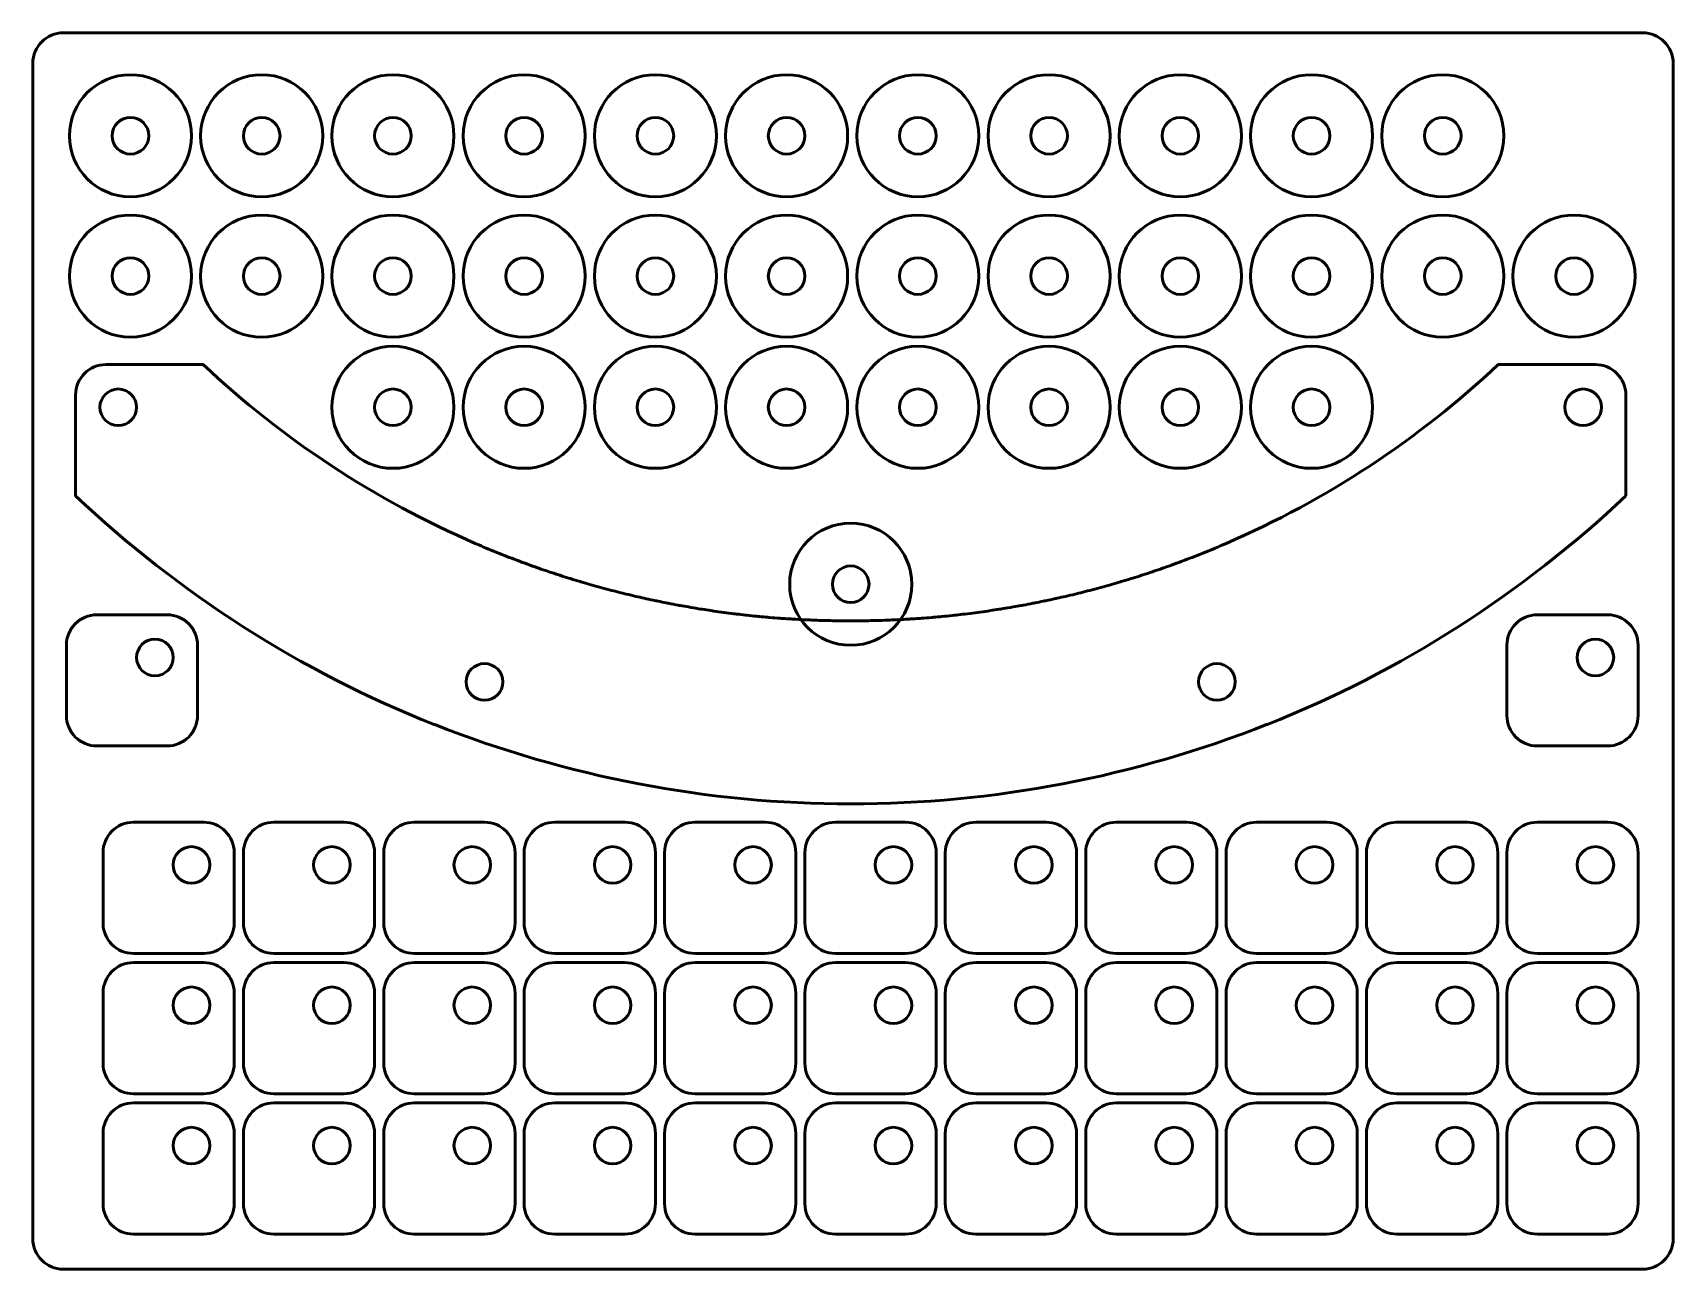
# Model space of a CAD drawing. Header units: centimetres. Extents: x -13.4 to 13.5, y -11.2 to 9.
import ezdxf

# ---------------------------------------------------------------- set-up
doc = ezdxf.new("R2010")
doc.units = ezdxf.units.CM
doc.header["$MEASUREMENT"] = 0
doc.layers.add('Layer 1', color=7, linetype='Continuous')

msp = doc.modelspace()

# ---------------------------------------------------------------- linework, layer by layer
at = {"layer": 'Layer 1', "color": 3, "lineweight": 53}
for centre in [(-11.79997, 7.34997), (-9.64997, 7.34997), (-7.49997, 7.34997), (-5.34997, 7.34997), (-3.19997, 7.34997), (-1.04997, 7.34997), (1.10003, 7.34997), (3.25003, 7.34997), (5.40003, 7.34997), (7.55003, 7.34997), (9.70003, 7.34997), (-11.79997, 5.04997), (-9.64997, 5.04997), (-7.49997, 5.04997), (-5.34997, 5.04997), (-3.19997, 5.04997), (-1.04997, 5.04997), (1.10003, 5.04997), (3.25003, 5.04997), (5.40003, 5.04997), (7.55003, 5.04997), (9.70003, 5.04997), (11.85003, 5.04997), (-7.49997, 2.89997), (-5.34997, 2.89997), (-3.19997, 2.89997), (-1.04997, 2.89997), (1.10003, 2.89997), (3.25003, 2.89997), (5.40003, 2.89997), (7.55003, 2.89997), (0.00003, -0.00003)]:
    msp.add_ellipse(centre, major_axis=(0, 1.00003), ratio=1, dxfattribs=at)
at = {"layer": 'Layer 1', "lineweight": 53}
for centre, major_axis in [((-11.79999, 7.34999), (0, 0.30001)), ((-9.64999, 7.34999), (0, 0.30001)), ((-7.49999, 7.34999), (0, 0.30001)), ((-5.34999, 7.34999), (0, 0.30001)), ((-3.19999, 7.34999), (0, 0.30001)), ((-1.04999, 7.34999), (0, 0.30001)), ((1.10001, 7.34999), (0, 0.30001)), ((3.25001, 7.34999), (0, 0.30001)), ((5.40001, 7.34999), (0, 0.30001)), ((7.55001, 7.34999), (0, 0.30001)), ((9.70001, 7.34999), (0, 0.30001)), ((-11.79999, 5.04999), (0, 0.30001)), ((-9.64999, 5.04999), (0, 0.30001)), ((-7.49999, 5.04999), (0, 0.30001)), ((-5.34999, 5.04999), (0, 0.30001)), ((-3.19999, 5.04999), (0, 0.30001)), ((-1.04999, 5.04999), (0, 0.30001)), ((1.10001, 5.04999), (0, 0.30001)), ((3.25001, 5.04999), (0, 0.30001)), ((5.40001, 5.04999), (0, 0.30001)), ((7.55001, 5.04999), (0, 0.30001)), ((9.70001, 5.04999), (0, 0.30001)), ((11.85001, 5.04999), (0, 0.30001)), ((-12, 2.9), (0, 0.3)), ((-7.49999, 2.89999), (0, 0.30001)), ((-5.34999, 2.89999), (0, 0.30001)), ((-3.19999, 2.89999), (0, 0.30001)), ((-1.04999, 2.89999), (0, 0.30001)), ((1.10001, 2.89999), (0, 0.30001)), ((3.25001, 2.89999), (0, 0.30001)), ((5.40001, 2.89999), (0, 0.30001)), ((7.55001, 2.89999), (0, 0.30001)), ((12, 2.9), (0, 0.3)), ((0, 0), (0, 0.3)), ((0.00001, -0.00001), (0, 0.30001)), ((-11.4, -1.2), (0, 0.3)), ((12.2, -1.2), (0, 0.3)), ((-5.99999, -1.60001), (0, 0.30001)), ((6.00001, -1.60001), (0, 0.30001)), ((-10.8, -4.6), (0, 0.3)), ((-8.5, -4.6), (0, 0.3)), ((-6.2, -4.6), (0, 0.3)), ((-3.9, -4.6), (0, 0.3)), ((-1.6, -4.6), (0, 0.3)), ((0.7, -4.6), (0, 0.3)), ((3, -4.6), (0, 0.3)), ((5.3, -4.6), (0, 0.3)), ((7.6, -4.6), (0, 0.3)), ((9.9, -4.6), (0, 0.3)), ((12.2, -4.6), (0, 0.3)), ((-10.8, -6.9), (0, 0.3)), ((-8.5, -6.9), (0, 0.3)), ((-6.2, -6.9), (0, 0.3)), ((-3.9, -6.9), (0, 0.3)), ((-1.6, -6.9), (0, 0.3)), ((0.7, -6.9), (0, 0.3)), ((3, -6.9), (0, 0.3)), ((5.3, -6.9), (0, 0.3)), ((7.6, -6.9), (0, 0.3)), ((9.9, -6.9), (0, 0.3)), ((12.2, -6.9), (0, 0.3)), ((-10.8, -9.2), (0, 0.3)), ((-8.5, -9.2), (0, 0.3)), ((-6.2, -9.2), (0, 0.3)), ((-3.9, -9.2), (0, 0.3)), ((-1.6, -9.2), (0, 0.3)), ((0.7, -9.2), (0, 0.3)), ((3, -9.2), (0, 0.3)), ((5.3, -9.2), (0, 0.3)), ((7.6, -9.2), (0, 0.3)), ((9.9, -9.2), (0, 0.3)), ((12.2, -9.2), (0, 0.3))]:
    msp.add_ellipse(centre, major_axis=major_axis, ratio=1, dxfattribs=at)
at = {"layer": 'Layer 1', "color": 1, "lineweight": 53}
msp.add_open_spline([(-13.4, -10.725), (-13.4, -10.725), (-13.4, 8.5375), (-13.4, 8.5375), (-13.4, 8.5375), (-13.4, 8.81364), (-13.17614, 9.0375), (-12.9, 9.0375), (-12.9, 9.0375), (-12.9, 9.0375), (12.975, 9.0375), (12.975, 9.0375), (12.975, 9.0375), (13.25114, 9.0375), (13.475, 8.81364), (13.475, 8.5375), (13.475, 8.5375), (13.475, 8.5375), (13.475, -10.725), (13.475, -10.725), (13.475, -10.725), (13.475, -11.00114), (13.25114, -11.225), (12.975, -11.225), (12.975, -11.225), (12.975, -11.225), (-12.9, -11.225), (-12.9, -11.225), (-12.9, -11.225), (-13.17614, -11.225), (-13.4, -11.00114), (-13.4, -10.725)], degree=3, knots=[0, 0, 0, 0, 0.11111111, 0.11111111, 0.11111111, 0.11111111, 0.22222222, 0.22222222, 0.22222222, 0.22222222, 0.33333333, 0.33333333, 0.33333333, 0.33333333, 0.44444444, 0.44444444, 0.44444444, 0.44444444, 0.55555556, 0.55555556, 0.55555556, 0.55555556, 0.66666667, 0.66666667, 0.66666667, 0.66666667, 0.77777778, 0.77777778, 0.77777778, 0.77777778, 1, 1, 1, 1], dxfattribs=at)
at = {"layer": 'Layer 1', "lineweight": 53}
msp.add_open_spline([(12.7, 1.44896), (11.01061, -0.14667), (9.02094, -1.42755), (6.82455, -2.3), (6.82455, -2.3), (6.82455, -2.3), (6.81233, -2.3), (6.81233, -2.3), (6.81233, -2.3), (4.65126, -3.1559), (2.34049, -3.6), (0, -3.6), (0, -3.6), (-2.34049, -3.6), (-4.65126, -3.1559), (-6.81229, -2.3), (-6.81229, -2.3), (-6.81229, -2.3), (-6.82455, -2.3), (-6.82455, -2.3), (-6.82455, -2.3), (-9.02094, -1.42755), (-11.01061, -0.14667), (-12.7, 1.44896), (-12.7, 1.44896), (-12.7, 1.44896), (-12.7, 3.1), (-12.7, 3.1), (-12.7, 3.1), (-12.7, 3.37614), (-12.47614, 3.6), (-12.2, 3.6), (-12.2, 3.6), (-12.2, 3.6), (-10.60809, 3.6), (-10.60809, 3.6), (-10.60809, 3.6), (-9.30917, 2.38013), (-7.80001, 1.38153), (-6.14075, 0.66456), (-6.14075, 0.66456), (-6.14075, 0.66456), (-6.13461, 0.6619), (-6.13461, 0.6619), (-6.13461, 0.6619), (-6.02729, 0.61558), (-5.91932, 0.57046), (-5.81077, 0.52652), (-5.81077, 0.52652), (-5.81077, 0.52652), (-5.79545, 0.52033), (-5.79545, 0.52033), (-5.79545, 0.52033), (-5.68837, 0.47712), (-5.58069, 0.43506), (-5.47244, 0.39419), (-5.47244, 0.39419), (-5.47244, 0.39419), (-5.45558, 0.38785), (-5.45558, 0.38785), (-5.45558, 0.38785), (-5.40252, 0.36789), (-5.34935, 0.34817), (-5.29602, 0.32877), (-5.29602, 0.32877), (-5.29602, 0.32877), (-5.29442, 0.32818), (-5.29442, 0.32818), (-5.29442, 0.32818), (-5.23989, 0.30835), (-5.18521, 0.28886), (-5.13039, 0.26963), (-5.13039, 0.26963), (-5.13039, 0.26963), (-5.11125, 0.26297), (-5.11125, 0.26297), (-5.11125, 0.26297), (-5.06183, 0.24571), (-5.01229, 0.22868), (-4.96264, 0.2119), (-4.96264, 0.2119), (-4.96264, 0.2119), (-4.94566, 0.20614), (-4.94566, 0.20614), (-4.94566, 0.20614), (-4.89186, 0.18803), (-4.83792, 0.17021), (-4.78386, 0.15268), (-4.78386, 0.15268), (-4.78386, 0.15268), (-4.7644, 0.14643), (-4.7644, 0.14643), (-4.7644, 0.14643), (-4.71669, 0.13103), (-4.66887, 0.11586), (-4.62096, 0.10091), (-4.62096, 0.10091), (-4.62096, 0.10091), (-4.59297, 0.09217), (-4.59297, 0.09217), (-4.59297, 0.09217), (-4.5392, 0.0755), (-4.48532, 0.05909), (-4.4313, 0.04299), (-4.4313, 0.04299), (-4.4313, 0.04299), (-4.42109, 0.03998), (-4.42109, 0.03998), (-4.42109, 0.03998), (-4.37159, 0.02527), (-4.32195, 0.01085), (-4.27224, -0.00338), (-4.27224, -0.00338), (-4.27224, -0.00338), (-4.23705, -0.01343), (-4.23705, -0.01343), (-4.23705, -0.01343), (-4.13089, -0.04355), (-4.02425, -0.07254), (-3.91717, -0.10044), (-3.91717, -0.10044), (-3.91717, -0.10044), (-3.87903, -0.11031), (-3.87903, -0.11031), (-3.87903, -0.11031), (-3.82977, -0.12301), (-3.78044, -0.13552), (-3.731, -0.14775), (-3.731, -0.14775), (-3.731, -0.14775), (-3.71782, -0.15104), (-3.71782, -0.15104), (-3.71782, -0.15104), (-3.66438, -0.1642), (-3.6108, -0.17701), (-3.55714, -0.18962), (-3.55714, -0.18962), (-3.55714, -0.18962), (-3.51921, -0.19845), (-3.51921, -0.19845), (-3.51921, -0.19845), (-3.47385, -0.20899), (-3.42841, -0.21932), (-3.3829, -0.22946), (-3.3829, -0.22946), (-3.3829, -0.22946), (-3.35326, -0.23611), (-3.35326, -0.23611), (-3.35326, -0.23611), (-3.3003, -0.2478), (-3.24722, -0.25917), (-3.19405, -0.27032), (-3.19405, -0.27032), (-3.18127, -0.273), (-3.16846, -0.27561), (-3.15567, -0.27826), (-3.15567, -0.27826), (-3.11187, -0.28732), (-3.06801, -0.29619), (-3.02407, -0.30489), (-3.02407, -0.30489), (-3.01162, -0.30735), (-2.9992, -0.30986), (-2.98674, -0.31229), (-2.98674, -0.31229), (-2.93346, -0.3227), (-2.8801, -0.33284), (-2.82662, -0.3427), (-2.82662, -0.3427), (-2.8154, -0.34477), (-2.80415, -0.34677), (-2.79292, -0.34881), (-2.79292, -0.34881), (-2.7483, -0.35693), (-2.70361, -0.36485), (-2.65886, -0.37259), (-2.65886, -0.37259), (-2.6449, -0.375), (-2.63096, -0.37744), (-2.61699, -0.37982), (-2.61699, -0.37982), (-2.56309, -0.38899), (-2.50912, -0.39792), (-2.45503, -0.40654), (-2.45503, -0.40654), (-2.44752, -0.40774), (-2.43998, -0.40887), (-2.43247, -0.41005), (-2.43247, -0.41005), (-2.38475, -0.41758), (-2.33695, -0.42485), (-2.28909, -0.43194), (-2.28909, -0.43194), (-2.27441, -0.43411), (-2.25972, -0.43629), (-2.24503, -0.43842), (-2.24503, -0.43842), (-2.19067, -0.44631), (-2.13626, -0.45401), (-2.08172, -0.46134), (-2.08172, -0.46134), (-2.08172, -0.46134), (-2.08018, -0.46155), (-2.08018, -0.46155), (-2.08018, -0.46155), (-2.08018, -0.46155), (-2.07539, -0.46216), (-2.07539, -0.46216), (-2.07539, -0.46216), (-2.02228, -0.46927), (-1.96907, -0.47604), (-1.91579, -0.48261), (-1.91579, -0.48261), (-1.90081, -0.48446), (-1.88583, -0.48626), (-1.87083, -0.48807), (-1.87083, -0.48807), (-1.82259, -0.49388), (-1.77428, -0.49948), (-1.72591, -0.50485), (-1.72591, -0.50485), (-1.72591, -0.50485), (-1.70264, -0.50748), (-1.70264, -0.50748), (-1.70264, -0.50748), (-1.64811, -0.51344), (-1.59348, -0.51904), (-1.53878, -0.52444), (-1.53878, -0.52444), (-1.52402, -0.5259), (-1.50923, -0.52729), (-1.49446, -0.52871), (-1.49446, -0.52871), (-1.44881, -0.53308), (-1.40309, -0.53727), (-1.35732, -0.54124), (-1.35732, -0.54124), (-1.3459, -0.54223), (-1.33449, -0.54328), (-1.32306, -0.54425), (-1.32306, -0.54425), (-1.26844, -0.54887), (-1.21373, -0.55317), (-1.15894, -0.55723), (-1.15894, -0.55723), (-1.14474, -0.55828), (-1.13051, -0.55924), (-1.1163, -0.56026), (-1.1163, -0.56026), (-1.0713, -0.56346), (-1.02625, -0.56648), (-0.98115, -0.5693), (-0.98115, -0.5693), (-0.96792, -0.57013), (-0.95471, -0.571), (-0.94148, -0.57179), (-0.94148, -0.57179), (-0.88581, -0.57513), (-0.83005, -0.57819), (-0.77422, -0.58094), (-0.77422, -0.58094), (-0.76344, -0.58147), (-0.75264, -0.58192), (-0.74185, -0.58243), (-0.74185, -0.58243), (-0.69476, -0.58466), (-0.6476, -0.58663), (-0.6004, -0.58844), (-0.6004, -0.58844), (-0.6004, -0.58844), (-0.55695, -0.59008), (-0.55695, -0.59008), (-0.55695, -0.59008), (-0.50081, -0.59208), (-0.44461, -0.5938), (-0.38832, -0.5952), (-0.38832, -0.5952), (-0.38123, -0.59538), (-0.37412, -0.59548), (-0.36703, -0.59564), (-0.36703, -0.59564), (-0.31666, -0.59682), (-0.26621, -0.59769), (-0.21572, -0.5984), (-0.21572, -0.5984), (-0.21572, -0.5984), (-0.17158, -0.59896), (-0.17158, -0.59896), (-0.17158, -0.59896), (-0.11446, -0.59962), (-0.05727, -0.6), (0, -0.6), (0, -0.6), (0.05728, -0.6), (0.11446, -0.59957), (0.17159, -0.59895), (0.17159, -0.59895), (0.17159, -0.59895), (0.21571, -0.5984), (0.21571, -0.5984), (0.21571, -0.5984), (0.26621, -0.59771), (0.31666, -0.59681), (0.36705, -0.59564), (0.36705, -0.59564), (0.37414, -0.59548), (0.38123, -0.59538), (0.38832, -0.5952), (0.38832, -0.5952), (0.44462, -0.59382), (0.50082, -0.59206), (0.55696, -0.59008), (0.55696, -0.59008), (0.57143, -0.58957), (0.58589, -0.589), (0.60036, -0.58845), (0.60036, -0.58845), (0.64759, -0.58665), (0.69478, -0.58464), (0.7419, -0.58242), (0.7419, -0.58242), (0.75267, -0.58191), (0.76345, -0.58147), (0.77421, -0.58094), (0.77421, -0.58094), (0.83004, -0.57819), (0.8858, -0.57513), (0.94148, -0.57179), (0.94148, -0.57179), (0.95472, -0.571), (0.96793, -0.57013), (0.98115, -0.5693), (0.98115, -0.5693), (1.02628, -0.56648), (1.07136, -0.56347), (1.11639, -0.56026), (1.11639, -0.56026), (1.13055, -0.55925), (1.14472, -0.55827), (1.15887, -0.55723), (1.15887, -0.55723), (1.21371, -0.55317), (1.26847, -0.54886), (1.32316, -0.54424), (1.32316, -0.54424), (1.33447, -0.54328), (1.34576, -0.54224), (1.35706, -0.54126), (1.35706, -0.54126), (1.40298, -0.53728), (1.44885, -0.53307), (1.49466, -0.52869), (1.49466, -0.52869), (1.49466, -0.52869), (1.53864, -0.52446), (1.53864, -0.52446), (1.53864, -0.52446), (1.59341, -0.51906), (1.64811, -0.51345), (1.70271, -0.50748), (1.70271, -0.50748), (1.7106, -0.50662), (1.71846, -0.50567), (1.72634, -0.5048), (1.72634, -0.5048), (1.77429, -0.49948), (1.82218, -0.49392), (1.87, -0.48817), (1.87, -0.48817), (1.87, -0.48817), (1.91593, -0.48259), (1.91593, -0.48259), (1.91593, -0.48259), (1.96959, -0.47597), (2.02319, -0.46917), (2.07668, -0.462), (2.07668, -0.462), (2.07668, -0.462), (2.08018, -0.46155), (2.08018, -0.46155), (2.08018, -0.46155), (2.08018, -0.46155), (2.08174, -0.46134), (2.08174, -0.46134), (2.08174, -0.46134), (2.13628, -0.45402), (2.1907, -0.4463), (2.24505, -0.43841), (2.24505, -0.43841), (2.24505, -0.43841), (2.28968, -0.43185), (2.28968, -0.43185), (2.28968, -0.43185), (2.33652, -0.42491), (2.38331, -0.41779), (2.43002, -0.41043), (2.43002, -0.41043), (2.43002, -0.41043), (2.45575, -0.40642), (2.45575, -0.40642), (2.45575, -0.40642), (2.50965, -0.39784), (2.56344, -0.38892), (2.61716, -0.37979), (2.61716, -0.37979), (2.63121, -0.3774), (2.64525, -0.37495), (2.65928, -0.37252), (2.65928, -0.37252), (2.70331, -0.3649), (2.74727, -0.35709), (2.79117, -0.34911), (2.79117, -0.34911), (2.80322, -0.34692), (2.8153, -0.34479), (2.82734, -0.34257), (2.82734, -0.34257), (2.88047, -0.33277), (2.93351, -0.32269), (2.98644, -0.31235), (2.98644, -0.31235), (2.99896, -0.30991), (3.01144, -0.3074), (3.02395, -0.30492), (3.02395, -0.30492), (3.06793, -0.29622), (3.11185, -0.28733), (3.15569, -0.27826), (3.15569, -0.27826), (3.16863, -0.27558), (3.18158, -0.27293), (3.19451, -0.27022), (3.19451, -0.27022), (3.24766, -0.25908), (3.30071, -0.2477), (3.35366, -0.23602), (3.35366, -0.23602), (3.36323, -0.23391), (3.37277, -0.23172), (3.38234, -0.22959), (3.38234, -0.22959), (3.42791, -0.21944), (3.47341, -0.20909), (3.51883, -0.19854), (3.51883, -0.19854), (3.51883, -0.19854), (3.55731, -0.18958), (3.55731, -0.18958), (3.55731, -0.18958), (3.61083, -0.17701), (3.66427, -0.16423), (3.71758, -0.1511), (3.71758, -0.1511), (3.71758, -0.1511), (3.73196, -0.1475), (3.73196, -0.1475), (3.73196, -0.1475), (3.78096, -0.13538), (3.82984, -0.12299), (3.87866, -0.11041), (3.87866, -0.11041), (3.87866, -0.11041), (3.9175, -0.10035), (3.9175, -0.10035), (3.9175, -0.10035), (4.02453, -0.07246), (4.13113, -0.04347), (4.23725, -0.01337), (4.23725, -0.01337), (4.23725, -0.01337), (4.272, -0.00345), (4.272, -0.00345), (4.272, -0.00345), (4.32172, 0.01078), (4.37137, 0.0252), (4.42088, 0.03992), (4.42088, 0.03992), (4.42088, 0.03992), (4.43139, 0.04302), (4.43139, 0.04302), (4.43139, 0.04302), (4.48538, 0.05911), (4.53923, 0.07552), (4.59297, 0.09218), (4.59297, 0.09218), (4.59297, 0.09218), (4.62142, 0.10106), (4.62142, 0.10106), (4.62142, 0.10106), (4.66933, 0.11601), (4.71715, 0.13117), (4.76486, 0.14657), (4.76486, 0.14657), (4.76486, 0.14657), (4.78344, 0.15254), (4.78344, 0.15254), (4.78344, 0.15254), (4.83743, 0.17005), (4.89128, 0.18785), (4.94501, 0.20593), (4.94501, 0.20593), (4.94501, 0.20593), (4.96386, 0.21232), (4.96386, 0.21232), (4.96386, 0.21232), (5.01292, 0.2289), (5.06187, 0.24572), (5.11071, 0.26278), (5.11071, 0.26278), (5.11071, 0.26278), (5.13069, 0.26974), (5.13069, 0.26974), (5.13069, 0.26974), (5.18524, 0.28888), (5.23966, 0.30827), (5.29393, 0.328), (5.29393, 0.328), (5.29393, 0.328), (5.29736, 0.32926), (5.29736, 0.32926), (5.29736, 0.32926), (5.35017, 0.34847), (5.40283, 0.368), (5.45537, 0.38777), (5.45537, 0.38777), (5.45537, 0.38777), (5.47259, 0.39425), (5.47259, 0.39425), (5.47259, 0.39425), (5.58089, 0.43514), (5.68862, 0.47722), (5.79575, 0.52045), (5.79575, 0.52045), (5.79575, 0.52045), (5.81042, 0.52637), (5.81042, 0.52637), (5.81042, 0.52637), (5.91936, 0.57047), (6.02768, 0.61575), (6.13538, 0.66223), (6.13538, 0.66223), (6.13538, 0.66223), (6.1398, 0.66414), (6.1398, 0.66414), (6.1398, 0.66414), (7.79943, 1.38114), (9.30889, 2.37993), (10.60809, 3.6), (10.60809, 3.6), (10.60809, 3.6), (12.2, 3.6), (12.2, 3.6), (12.2, 3.6), (12.47614, 3.6), (12.7, 3.37614), (12.7, 3.1), (12.7, 3.1), (12.7, 3.1), (12.7, 1.44896), (12.7, 1.44896)], degree=3, knots=[0, 0, 0, 0, 0.0070922, 0.0070922, 0.0070922, 0.0070922, 0.0141844, 0.0141844, 0.0141844, 0.0141844, 0.0212766, 0.0212766, 0.0212766, 0.0212766, 0.02836879, 0.02836879, 0.02836879, 0.02836879, 0.03546099, 0.03546099, 0.03546099, 0.03546099, 0.04255319, 0.04255319, 0.04255319, 0.04255319, 0.04964539, 0.04964539, 0.04964539, 0.04964539, 0.05673759, 0.05673759, 0.05673759, 0.05673759, 0.06382979, 0.06382979, 0.06382979, 0.06382979, 0.07092199, 0.07092199, 0.07092199, 0.07092199, 0.07801418, 0.07801418, 0.07801418, 0.07801418, 0.08510638, 0.08510638, 0.08510638, 0.08510638, 0.09219858, 0.09219858, 0.09219858, 0.09219858, 0.09929078, 0.09929078, 0.09929078, 0.09929078, 0.10638298, 0.10638298, 0.10638298, 0.10638298, 0.11347518, 0.11347518, 0.11347518, 0.11347518, 0.12056738, 0.12056738, 0.12056738, 0.12056738, 0.12765957, 0.12765957, 0.12765957, 0.12765957, 0.13475177, 0.13475177, 0.13475177, 0.13475177, 0.14184397, 0.14184397, 0.14184397, 0.14184397, 0.14893617, 0.14893617, 0.14893617, 0.14893617, 0.15602837, 0.15602837, 0.15602837, 0.15602837, 0.16312057, 0.16312057, 0.16312057, 0.16312057, 0.17021277, 0.17021277, 0.17021277, 0.17021277, 0.17730496, 0.17730496, 0.17730496, 0.17730496, 0.18439716, 0.18439716, 0.18439716, 0.18439716, 0.19148936, 0.19148936, 0.19148936, 0.19148936, 0.19858156, 0.19858156, 0.19858156, 0.19858156, 0.20567376, 0.20567376, 0.20567376, 0.20567376, 0.21276596, 0.21276596, 0.21276596, 0.21276596, 0.21985816, 0.21985816, 0.21985816, 0.21985816, 0.22695035, 0.22695035, 0.22695035, 0.22695035, 0.23404255, 0.23404255, 0.23404255, 0.23404255, 0.24113475, 0.24113475, 0.24113475, 0.24113475, 0.24822695, 0.24822695, 0.24822695, 0.24822695, 0.25531915, 0.25531915, 0.25531915, 0.25531915, 0.26241135, 0.26241135, 0.26241135, 0.26241135, 0.26950355, 0.26950355, 0.26950355, 0.26950355, 0.27659574, 0.27659574, 0.27659574, 0.27659574, 0.28368794, 0.28368794, 0.28368794, 0.28368794, 0.29078014, 0.29078014, 0.29078014, 0.29078014, 0.29787234, 0.29787234, 0.29787234, 0.29787234, 0.30496454, 0.30496454, 0.30496454, 0.30496454, 0.31205674, 0.31205674, 0.31205674, 0.31205674, 0.31914894, 0.31914894, 0.31914894, 0.31914894, 0.32624113, 0.32624113, 0.32624113, 0.32624113, 0.33333333, 0.33333333, 0.33333333, 0.33333333, 0.34042553, 0.34042553, 0.34042553, 0.34042553, 0.34751773, 0.34751773, 0.34751773, 0.34751773, 0.35460993, 0.35460993, 0.35460993, 0.35460993, 0.36170213, 0.36170213, 0.36170213, 0.36170213, 0.36879433, 0.36879433, 0.36879433, 0.36879433, 0.37588652, 0.37588652, 0.37588652, 0.37588652, 0.38297872, 0.38297872, 0.38297872, 0.38297872, 0.39007092, 0.39007092, 0.39007092, 0.39007092, 0.39716312, 0.39716312, 0.39716312, 0.39716312, 0.40425532, 0.40425532, 0.40425532, 0.40425532, 0.41134752, 0.41134752, 0.41134752, 0.41134752, 0.41843972, 0.41843972, 0.41843972, 0.41843972, 0.42553191, 0.42553191, 0.42553191, 0.42553191, 0.43262411, 0.43262411, 0.43262411, 0.43262411, 0.43971631, 0.43971631, 0.43971631, 0.43971631, 0.44680851, 0.44680851, 0.44680851, 0.44680851, 0.45390071, 0.45390071, 0.45390071, 0.45390071, 0.46099291, 0.46099291, 0.46099291, 0.46099291, 0.46808511, 0.46808511, 0.46808511, 0.46808511, 0.4751773, 0.4751773, 0.4751773, 0.4751773, 0.4822695, 0.4822695, 0.4822695, 0.4822695, 0.4893617, 0.4893617, 0.4893617, 0.4893617, 0.4964539, 0.4964539, 0.4964539, 0.4964539, 0.5035461, 0.5035461, 0.5035461, 0.5035461, 0.5106383, 0.5106383, 0.5106383, 0.5106383, 0.5177305, 0.5177305, 0.5177305, 0.5177305, 0.5248227, 0.5248227, 0.5248227, 0.5248227, 0.53191489, 0.53191489, 0.53191489, 0.53191489, 0.53900709, 0.53900709, 0.53900709, 0.53900709, 0.54609929, 0.54609929, 0.54609929, 0.54609929, 0.55319149, 0.55319149, 0.55319149, 0.55319149, 0.56028369, 0.56028369, 0.56028369, 0.56028369, 0.56737589, 0.56737589, 0.56737589, 0.56737589, 0.57446809, 0.57446809, 0.57446809, 0.57446809, 0.58156028, 0.58156028, 0.58156028, 0.58156028, 0.58865248, 0.58865248, 0.58865248, 0.58865248, 0.59574468, 0.59574468, 0.59574468, 0.59574468, 0.60283688, 0.60283688, 0.60283688, 0.60283688, 0.60992908, 0.60992908, 0.60992908, 0.60992908, 0.61702128, 0.61702128, 0.61702128, 0.61702128, 0.62411348, 0.62411348, 0.62411348, 0.62411348, 0.63120567, 0.63120567, 0.63120567, 0.63120567, 0.63829787, 0.63829787, 0.63829787, 0.63829787, 0.64539007, 0.64539007, 0.64539007, 0.64539007, 0.65248227, 0.65248227, 0.65248227, 0.65248227, 0.65957447, 0.65957447, 0.65957447, 0.65957447, 0.66666667, 0.66666667, 0.66666667, 0.66666667, 0.67375887, 0.67375887, 0.67375887, 0.67375887, 0.68085106, 0.68085106, 0.68085106, 0.68085106, 0.68794326, 0.68794326, 0.68794326, 0.68794326, 0.69503546, 0.69503546, 0.69503546, 0.69503546, 0.70212766, 0.70212766, 0.70212766, 0.70212766, 0.70921986, 0.70921986, 0.70921986, 0.70921986, 0.71631206, 0.71631206, 0.71631206, 0.71631206, 0.72340426, 0.72340426, 0.72340426, 0.72340426, 0.73049645, 0.73049645, 0.73049645, 0.73049645, 0.73758865, 0.73758865, 0.73758865, 0.73758865, 0.74468085, 0.74468085, 0.74468085, 0.74468085, 0.75177305, 0.75177305, 0.75177305, 0.75177305, 0.75886525, 0.75886525, 0.75886525, 0.75886525, 0.76595745, 0.76595745, 0.76595745, 0.76595745, 0.77304965, 0.77304965, 0.77304965, 0.77304965, 0.78014184, 0.78014184, 0.78014184, 0.78014184, 0.78723404, 0.78723404, 0.78723404, 0.78723404, 0.79432624, 0.79432624, 0.79432624, 0.79432624, 0.80141844, 0.80141844, 0.80141844, 0.80141844, 0.80851064, 0.80851064, 0.80851064, 0.80851064, 0.81560284, 0.81560284, 0.81560284, 0.81560284, 0.82269504, 0.82269504, 0.82269504, 0.82269504, 0.82978723, 0.82978723, 0.82978723, 0.82978723, 0.83687943, 0.83687943, 0.83687943, 0.83687943, 0.84397163, 0.84397163, 0.84397163, 0.84397163, 0.85106383, 0.85106383, 0.85106383, 0.85106383, 0.85815603, 0.85815603, 0.85815603, 0.85815603, 0.86524823, 0.86524823, 0.86524823, 0.86524823, 0.87234043, 0.87234043, 0.87234043, 0.87234043, 0.87943262, 0.87943262, 0.87943262, 0.87943262, 0.88652482, 0.88652482, 0.88652482, 0.88652482, 0.89361702, 0.89361702, 0.89361702, 0.89361702, 0.90070922, 0.90070922, 0.90070922, 0.90070922, 0.90780142, 0.90780142, 0.90780142, 0.90780142, 0.91489362, 0.91489362, 0.91489362, 0.91489362, 0.92198582, 0.92198582, 0.92198582, 0.92198582, 0.92907801, 0.92907801, 0.92907801, 0.92907801, 0.93617021, 0.93617021, 0.93617021, 0.93617021, 0.94326241, 0.94326241, 0.94326241, 0.94326241, 0.95035461, 0.95035461, 0.95035461, 0.95035461, 0.95744681, 0.95744681, 0.95744681, 0.95744681, 0.96453901, 0.96453901, 0.96453901, 0.96453901, 0.97163121, 0.97163121, 0.97163121, 0.97163121, 0.9787234, 0.9787234, 0.9787234, 0.9787234, 0.9858156, 0.9858156, 0.9858156, 0.9858156, 1, 1, 1, 1], dxfattribs=at)
at = {"layer": 'Layer 1', "color": 3, "lineweight": 53}
for points in [[(-12.85, -2.15), (-12.85, -2.15), (-12.85, -1), (-12.85, -1), (-12.85, -1), (-12.85, -0.72386), (-12.62614, -0.5), (-12.35, -0.5), (-12.35, -0.5), (-12.35, -0.5), (-11.2, -0.5), (-11.2, -0.5), (-11.2, -0.5), (-10.92386, -0.5), (-10.7, -0.72386), (-10.7, -1), (-10.7, -1), (-10.7, -1), (-10.7, -2.15), (-10.7, -2.15), (-10.7, -2.15), (-10.7, -2.42614), (-10.92386, -2.65), (-11.2, -2.65), (-11.2, -2.65), (-11.2, -2.65), (-12.35, -2.65), (-12.35, -2.65), (-12.35, -2.65), (-12.62614, -2.65), (-12.85, -2.42614), (-12.85, -2.15)], [(10.75, -2.15), (10.75, -2.15), (10.75, -1), (10.75, -1), (10.75, -1), (10.75, -0.72386), (10.97386, -0.5), (11.25, -0.5), (11.25, -0.5), (11.25, -0.5), (12.4, -0.5), (12.4, -0.5), (12.4, -0.5), (12.67614, -0.5), (12.9, -0.72386), (12.9, -1), (12.9, -1), (12.9, -1), (12.9, -2.15), (12.9, -2.15), (12.9, -2.15), (12.9, -2.42614), (12.67614, -2.65), (12.4, -2.65), (12.4, -2.65), (12.4, -2.65), (11.25, -2.65), (11.25, -2.65), (11.25, -2.65), (10.97386, -2.65), (10.75, -2.42614), (10.75, -2.15)], [(-12.25, -5.55), (-12.25, -5.55), (-12.25, -4.4), (-12.25, -4.4), (-12.25, -4.4), (-12.25, -4.12386), (-12.02614, -3.9), (-11.75, -3.9), (-11.75, -3.9), (-11.75, -3.9), (-10.6, -3.9), (-10.6, -3.9), (-10.6, -3.9), (-10.32386, -3.9), (-10.1, -4.12386), (-10.1, -4.4), (-10.1, -4.4), (-10.1, -4.4), (-10.1, -5.55), (-10.1, -5.55), (-10.1, -5.55), (-10.1, -5.82614), (-10.32386, -6.05), (-10.6, -6.05), (-10.6, -6.05), (-10.6, -6.05), (-11.75, -6.05), (-11.75, -6.05), (-11.75, -6.05), (-12.02614, -6.05), (-12.25, -5.82614), (-12.25, -5.55)], [(-9.95, -5.55), (-9.95, -5.55), (-9.95, -4.4), (-9.95, -4.4), (-9.95, -4.4), (-9.95, -4.12386), (-9.72614, -3.9), (-9.45, -3.9), (-9.45, -3.9), (-9.45, -3.9), (-8.3, -3.9), (-8.3, -3.9), (-8.3, -3.9), (-8.02386, -3.9), (-7.8, -4.12386), (-7.8, -4.4), (-7.8, -4.4), (-7.8, -4.4), (-7.8, -5.55), (-7.8, -5.55), (-7.8, -5.55), (-7.8, -5.82614), (-8.02386, -6.05), (-8.3, -6.05), (-8.3, -6.05), (-8.3, -6.05), (-9.45, -6.05), (-9.45, -6.05), (-9.45, -6.05), (-9.72614, -6.05), (-9.95, -5.82614), (-9.95, -5.55)], [(-7.65, -5.55), (-7.65, -5.55), (-7.65, -4.4), (-7.65, -4.4), (-7.65, -4.4), (-7.65, -4.12386), (-7.42614, -3.9), (-7.15, -3.9), (-7.15, -3.9), (-7.15, -3.9), (-6, -3.9), (-6, -3.9), (-6, -3.9), (-5.72386, -3.9), (-5.5, -4.12386), (-5.5, -4.4), (-5.5, -4.4), (-5.5, -4.4), (-5.5, -5.55), (-5.5, -5.55), (-5.5, -5.55), (-5.5, -5.82614), (-5.72386, -6.05), (-6, -6.05), (-6, -6.05), (-6, -6.05), (-7.15, -6.05), (-7.15, -6.05), (-7.15, -6.05), (-7.42614, -6.05), (-7.65, -5.82614), (-7.65, -5.55)], [(-5.35, -5.55), (-5.35, -5.55), (-5.35, -4.4), (-5.35, -4.4), (-5.35, -4.4), (-5.35, -4.12386), (-5.12614, -3.9), (-4.85, -3.9), (-4.85, -3.9), (-4.85, -3.9), (-3.7, -3.9), (-3.7, -3.9), (-3.7, -3.9), (-3.42386, -3.9), (-3.2, -4.12386), (-3.2, -4.4), (-3.2, -4.4), (-3.2, -4.4), (-3.2, -5.55), (-3.2, -5.55), (-3.2, -5.55), (-3.2, -5.82614), (-3.42386, -6.05), (-3.7, -6.05), (-3.7, -6.05), (-3.7, -6.05), (-4.85, -6.05), (-4.85, -6.05), (-4.85, -6.05), (-5.12614, -6.05), (-5.35, -5.82614), (-5.35, -5.55)], [(-3.05, -5.55), (-3.05, -5.55), (-3.05, -4.4), (-3.05, -4.4), (-3.05, -4.4), (-3.05, -4.12386), (-2.82614, -3.9), (-2.55, -3.9), (-2.55, -3.9), (-2.55, -3.9), (-1.4, -3.9), (-1.4, -3.9), (-1.4, -3.9), (-1.12386, -3.9), (-0.9, -4.12386), (-0.9, -4.4), (-0.9, -4.4), (-0.9, -4.4), (-0.9, -5.55), (-0.9, -5.55), (-0.9, -5.55), (-0.9, -5.82614), (-1.12386, -6.05), (-1.4, -6.05), (-1.4, -6.05), (-1.4, -6.05), (-2.55, -6.05), (-2.55, -6.05), (-2.55, -6.05), (-2.82614, -6.05), (-3.05, -5.82614), (-3.05, -5.55)], [(-0.75, -5.55), (-0.75, -5.55), (-0.75, -4.4), (-0.75, -4.4), (-0.75, -4.4), (-0.75, -4.12386), (-0.52614, -3.9), (-0.25, -3.9), (-0.25, -3.9), (-0.25, -3.9), (0.9, -3.9), (0.9, -3.9), (0.9, -3.9), (1.17614, -3.9), (1.4, -4.12386), (1.4, -4.4), (1.4, -4.4), (1.4, -4.4), (1.4, -5.55), (1.4, -5.55), (1.4, -5.55), (1.4, -5.82614), (1.17614, -6.05), (0.9, -6.05), (0.9, -6.05), (0.9, -6.05), (-0.25, -6.05), (-0.25, -6.05), (-0.25, -6.05), (-0.52614, -6.05), (-0.75, -5.82614), (-0.75, -5.55)], [(1.55, -5.55), (1.55, -5.55), (1.55, -4.4), (1.55, -4.4), (1.55, -4.4), (1.55, -4.12386), (1.77386, -3.9), (2.05, -3.9), (2.05, -3.9), (2.05, -3.9), (3.2, -3.9), (3.2, -3.9), (3.2, -3.9), (3.47614, -3.9), (3.7, -4.12386), (3.7, -4.4), (3.7, -4.4), (3.7, -4.4), (3.7, -5.55), (3.7, -5.55), (3.7, -5.55), (3.7, -5.82614), (3.47614, -6.05), (3.2, -6.05), (3.2, -6.05), (3.2, -6.05), (2.05, -6.05), (2.05, -6.05), (2.05, -6.05), (1.77386, -6.05), (1.55, -5.82614), (1.55, -5.55)], [(3.85, -5.55), (3.85, -5.55), (3.85, -4.4), (3.85, -4.4), (3.85, -4.4), (3.85, -4.12386), (4.07386, -3.9), (4.35, -3.9), (4.35, -3.9), (4.35, -3.9), (5.5, -3.9), (5.5, -3.9), (5.5, -3.9), (5.77614, -3.9), (6, -4.12386), (6, -4.4), (6, -4.4), (6, -4.4), (6, -5.55), (6, -5.55), (6, -5.55), (6, -5.82614), (5.77614, -6.05), (5.5, -6.05), (5.5, -6.05), (5.5, -6.05), (4.35, -6.05), (4.35, -6.05), (4.35, -6.05), (4.07386, -6.05), (3.85, -5.82614), (3.85, -5.55)], [(6.15, -5.55), (6.15, -5.55), (6.15, -4.4), (6.15, -4.4), (6.15, -4.4), (6.15, -4.12386), (6.37386, -3.9), (6.65, -3.9), (6.65, -3.9), (6.65, -3.9), (7.8, -3.9), (7.8, -3.9), (7.8, -3.9), (8.07614, -3.9), (8.3, -4.12386), (8.3, -4.4), (8.3, -4.4), (8.3, -4.4), (8.3, -5.55), (8.3, -5.55), (8.3, -5.55), (8.3, -5.82614), (8.07614, -6.05), (7.8, -6.05), (7.8, -6.05), (7.8, -6.05), (6.65, -6.05), (6.65, -6.05), (6.65, -6.05), (6.37386, -6.05), (6.15, -5.82614), (6.15, -5.55)], [(8.45, -5.55), (8.45, -5.55), (8.45, -4.4), (8.45, -4.4), (8.45, -4.4), (8.45, -4.12386), (8.67386, -3.9), (8.95, -3.9), (8.95, -3.9), (8.95, -3.9), (10.1, -3.9), (10.1, -3.9), (10.1, -3.9), (10.37614, -3.9), (10.6, -4.12386), (10.6, -4.4), (10.6, -4.4), (10.6, -4.4), (10.6, -5.55), (10.6, -5.55), (10.6, -5.55), (10.6, -5.82614), (10.37614, -6.05), (10.1, -6.05), (10.1, -6.05), (10.1, -6.05), (8.95, -6.05), (8.95, -6.05), (8.95, -6.05), (8.67386, -6.05), (8.45, -5.82614), (8.45, -5.55)], [(10.75, -5.55), (10.75, -5.55), (10.75, -4.4), (10.75, -4.4), (10.75, -4.4), (10.75, -4.12386), (10.97386, -3.9), (11.25, -3.9), (11.25, -3.9), (11.25, -3.9), (12.4, -3.9), (12.4, -3.9), (12.4, -3.9), (12.67614, -3.9), (12.9, -4.12386), (12.9, -4.4), (12.9, -4.4), (12.9, -4.4), (12.9, -5.55), (12.9, -5.55), (12.9, -5.55), (12.9, -5.82614), (12.67614, -6.05), (12.4, -6.05), (12.4, -6.05), (12.4, -6.05), (11.25, -6.05), (11.25, -6.05), (11.25, -6.05), (10.97386, -6.05), (10.75, -5.82614), (10.75, -5.55)], [(-12.25, -7.85), (-12.25, -7.85), (-12.25, -6.7), (-12.25, -6.7), (-12.25, -6.7), (-12.25, -6.42386), (-12.02614, -6.2), (-11.75, -6.2), (-11.75, -6.2), (-11.75, -6.2), (-10.6, -6.2), (-10.6, -6.2), (-10.6, -6.2), (-10.32386, -6.2), (-10.1, -6.42386), (-10.1, -6.7), (-10.1, -6.7), (-10.1, -6.7), (-10.1, -7.85), (-10.1, -7.85), (-10.1, -7.85), (-10.1, -8.12614), (-10.32386, -8.35), (-10.6, -8.35), (-10.6, -8.35), (-10.6, -8.35), (-11.75, -8.35), (-11.75, -8.35), (-11.75, -8.35), (-12.02614, -8.35), (-12.25, -8.12614), (-12.25, -7.85)], [(-9.95, -7.85), (-9.95, -7.85), (-9.95, -6.7), (-9.95, -6.7), (-9.95, -6.7), (-9.95, -6.42386), (-9.72614, -6.2), (-9.45, -6.2), (-9.45, -6.2), (-9.45, -6.2), (-8.3, -6.2), (-8.3, -6.2), (-8.3, -6.2), (-8.02386, -6.2), (-7.8, -6.42386), (-7.8, -6.7), (-7.8, -6.7), (-7.8, -6.7), (-7.8, -7.85), (-7.8, -7.85), (-7.8, -7.85), (-7.8, -8.12614), (-8.02386, -8.35), (-8.3, -8.35), (-8.3, -8.35), (-8.3, -8.35), (-9.45, -8.35), (-9.45, -8.35), (-9.45, -8.35), (-9.72614, -8.35), (-9.95, -8.12614), (-9.95, -7.85)], [(-7.65, -7.85), (-7.65, -7.85), (-7.65, -6.7), (-7.65, -6.7), (-7.65, -6.7), (-7.65, -6.42386), (-7.42614, -6.2), (-7.15, -6.2), (-7.15, -6.2), (-7.15, -6.2), (-6, -6.2), (-6, -6.2), (-6, -6.2), (-5.72386, -6.2), (-5.5, -6.42386), (-5.5, -6.7), (-5.5, -6.7), (-5.5, -6.7), (-5.5, -7.85), (-5.5, -7.85), (-5.5, -7.85), (-5.5, -8.12614), (-5.72386, -8.35), (-6, -8.35), (-6, -8.35), (-6, -8.35), (-7.15, -8.35), (-7.15, -8.35), (-7.15, -8.35), (-7.42614, -8.35), (-7.65, -8.12614), (-7.65, -7.85)], [(-5.35, -7.85), (-5.35, -7.85), (-5.35, -6.7), (-5.35, -6.7), (-5.35, -6.7), (-5.35, -6.42386), (-5.12614, -6.2), (-4.85, -6.2), (-4.85, -6.2), (-4.85, -6.2), (-3.7, -6.2), (-3.7, -6.2), (-3.7, -6.2), (-3.42386, -6.2), (-3.2, -6.42386), (-3.2, -6.7), (-3.2, -6.7), (-3.2, -6.7), (-3.2, -7.85), (-3.2, -7.85), (-3.2, -7.85), (-3.2, -8.12614), (-3.42386, -8.35), (-3.7, -8.35), (-3.7, -8.35), (-3.7, -8.35), (-4.85, -8.35), (-4.85, -8.35), (-4.85, -8.35), (-5.12614, -8.35), (-5.35, -8.12614), (-5.35, -7.85)], [(-3.05, -7.85), (-3.05, -7.85), (-3.05, -6.7), (-3.05, -6.7), (-3.05, -6.7), (-3.05, -6.42386), (-2.82614, -6.2), (-2.55, -6.2), (-2.55, -6.2), (-2.55, -6.2), (-1.4, -6.2), (-1.4, -6.2), (-1.4, -6.2), (-1.12386, -6.2), (-0.9, -6.42386), (-0.9, -6.7), (-0.9, -6.7), (-0.9, -6.7), (-0.9, -7.85), (-0.9, -7.85), (-0.9, -7.85), (-0.9, -8.12614), (-1.12386, -8.35), (-1.4, -8.35), (-1.4, -8.35), (-1.4, -8.35), (-2.55, -8.35), (-2.55, -8.35), (-2.55, -8.35), (-2.82614, -8.35), (-3.05, -8.12614), (-3.05, -7.85)], [(-0.75, -7.85), (-0.75, -7.85), (-0.75, -6.7), (-0.75, -6.7), (-0.75, -6.7), (-0.75, -6.42386), (-0.52614, -6.2), (-0.25, -6.2), (-0.25, -6.2), (-0.25, -6.2), (0.9, -6.2), (0.9, -6.2), (0.9, -6.2), (1.17614, -6.2), (1.4, -6.42386), (1.4, -6.7), (1.4, -6.7), (1.4, -6.7), (1.4, -7.85), (1.4, -7.85), (1.4, -7.85), (1.4, -8.12614), (1.17614, -8.35), (0.9, -8.35), (0.9, -8.35), (0.9, -8.35), (-0.25, -8.35), (-0.25, -8.35), (-0.25, -8.35), (-0.52614, -8.35), (-0.75, -8.12614), (-0.75, -7.85)], [(1.55, -7.85), (1.55, -7.85), (1.55, -6.7), (1.55, -6.7), (1.55, -6.7), (1.55, -6.42386), (1.77386, -6.2), (2.05, -6.2), (2.05, -6.2), (2.05, -6.2), (3.2, -6.2), (3.2, -6.2), (3.2, -6.2), (3.47614, -6.2), (3.7, -6.42386), (3.7, -6.7), (3.7, -6.7), (3.7, -6.7), (3.7, -7.85), (3.7, -7.85), (3.7, -7.85), (3.7, -8.12614), (3.47614, -8.35), (3.2, -8.35), (3.2, -8.35), (3.2, -8.35), (2.05, -8.35), (2.05, -8.35), (2.05, -8.35), (1.77386, -8.35), (1.55, -8.12614), (1.55, -7.85)], [(3.85, -7.85), (3.85, -7.85), (3.85, -6.7), (3.85, -6.7), (3.85, -6.7), (3.85, -6.42386), (4.07386, -6.2), (4.35, -6.2), (4.35, -6.2), (4.35, -6.2), (5.5, -6.2), (5.5, -6.2), (5.5, -6.2), (5.77614, -6.2), (6, -6.42386), (6, -6.7), (6, -6.7), (6, -6.7), (6, -7.85), (6, -7.85), (6, -7.85), (6, -8.12614), (5.77614, -8.35), (5.5, -8.35), (5.5, -8.35), (5.5, -8.35), (4.35, -8.35), (4.35, -8.35), (4.35, -8.35), (4.07386, -8.35), (3.85, -8.12614), (3.85, -7.85)], [(6.15, -7.85), (6.15, -7.85), (6.15, -6.7), (6.15, -6.7), (6.15, -6.7), (6.15, -6.42386), (6.37386, -6.2), (6.65, -6.2), (6.65, -6.2), (6.65, -6.2), (7.8, -6.2), (7.8, -6.2), (7.8, -6.2), (8.07614, -6.2), (8.3, -6.42386), (8.3, -6.7), (8.3, -6.7), (8.3, -6.7), (8.3, -7.85), (8.3, -7.85), (8.3, -7.85), (8.3, -8.12614), (8.07614, -8.35), (7.8, -8.35), (7.8, -8.35), (7.8, -8.35), (6.65, -8.35), (6.65, -8.35), (6.65, -8.35), (6.37386, -8.35), (6.15, -8.12614), (6.15, -7.85)], [(8.45, -7.85), (8.45, -7.85), (8.45, -6.7), (8.45, -6.7), (8.45, -6.7), (8.45, -6.42386), (8.67386, -6.2), (8.95, -6.2), (8.95, -6.2), (8.95, -6.2), (10.1, -6.2), (10.1, -6.2), (10.1, -6.2), (10.37614, -6.2), (10.6, -6.42386), (10.6, -6.7), (10.6, -6.7), (10.6, -6.7), (10.6, -7.85), (10.6, -7.85), (10.6, -7.85), (10.6, -8.12614), (10.37614, -8.35), (10.1, -8.35), (10.1, -8.35), (10.1, -8.35), (8.95, -8.35), (8.95, -8.35), (8.95, -8.35), (8.67386, -8.35), (8.45, -8.12614), (8.45, -7.85)], [(10.75, -7.85), (10.75, -7.85), (10.75, -6.7), (10.75, -6.7), (10.75, -6.7), (10.75, -6.42386), (10.97386, -6.2), (11.25, -6.2), (11.25, -6.2), (11.25, -6.2), (12.4, -6.2), (12.4, -6.2), (12.4, -6.2), (12.67614, -6.2), (12.9, -6.42386), (12.9, -6.7), (12.9, -6.7), (12.9, -6.7), (12.9, -7.85), (12.9, -7.85), (12.9, -7.85), (12.9, -8.12614), (12.67614, -8.35), (12.4, -8.35), (12.4, -8.35), (12.4, -8.35), (11.25, -8.35), (11.25, -8.35), (11.25, -8.35), (10.97386, -8.35), (10.75, -8.12614), (10.75, -7.85)], [(-12.25, -10.15), (-12.25, -10.15), (-12.25, -9), (-12.25, -9), (-12.25, -9), (-12.25, -8.72386), (-12.02614, -8.5), (-11.75, -8.5), (-11.75, -8.5), (-11.75, -8.5), (-10.6, -8.5), (-10.6, -8.5), (-10.6, -8.5), (-10.32386, -8.5), (-10.1, -8.72386), (-10.1, -9), (-10.1, -9), (-10.1, -9), (-10.1, -10.15), (-10.1, -10.15), (-10.1, -10.15), (-10.1, -10.42614), (-10.32386, -10.65), (-10.6, -10.65), (-10.6, -10.65), (-10.6, -10.65), (-11.75, -10.65), (-11.75, -10.65), (-11.75, -10.65), (-12.02614, -10.65), (-12.25, -10.42614), (-12.25, -10.15)], [(-9.95, -10.15), (-9.95, -10.15), (-9.95, -9), (-9.95, -9), (-9.95, -9), (-9.95, -8.72386), (-9.72614, -8.5), (-9.45, -8.5), (-9.45, -8.5), (-9.45, -8.5), (-8.3, -8.5), (-8.3, -8.5), (-8.3, -8.5), (-8.02386, -8.5), (-7.8, -8.72386), (-7.8, -9), (-7.8, -9), (-7.8, -9), (-7.8, -10.15), (-7.8, -10.15), (-7.8, -10.15), (-7.8, -10.42614), (-8.02386, -10.65), (-8.3, -10.65), (-8.3, -10.65), (-8.3, -10.65), (-9.45, -10.65), (-9.45, -10.65), (-9.45, -10.65), (-9.72614, -10.65), (-9.95, -10.42614), (-9.95, -10.15)], [(-7.65, -10.15), (-7.65, -10.15), (-7.65, -9), (-7.65, -9), (-7.65, -9), (-7.65, -8.72386), (-7.42614, -8.5), (-7.15, -8.5), (-7.15, -8.5), (-7.15, -8.5), (-6, -8.5), (-6, -8.5), (-6, -8.5), (-5.72386, -8.5), (-5.5, -8.72386), (-5.5, -9), (-5.5, -9), (-5.5, -9), (-5.5, -10.15), (-5.5, -10.15), (-5.5, -10.15), (-5.5, -10.42614), (-5.72386, -10.65), (-6, -10.65), (-6, -10.65), (-6, -10.65), (-7.15, -10.65), (-7.15, -10.65), (-7.15, -10.65), (-7.42614, -10.65), (-7.65, -10.42614), (-7.65, -10.15)], [(-5.35, -10.15), (-5.35, -10.15), (-5.35, -9), (-5.35, -9), (-5.35, -9), (-5.35, -8.72386), (-5.12614, -8.5), (-4.85, -8.5), (-4.85, -8.5), (-4.85, -8.5), (-3.7, -8.5), (-3.7, -8.5), (-3.7, -8.5), (-3.42386, -8.5), (-3.2, -8.72386), (-3.2, -9), (-3.2, -9), (-3.2, -9), (-3.2, -10.15), (-3.2, -10.15), (-3.2, -10.15), (-3.2, -10.42614), (-3.42386, -10.65), (-3.7, -10.65), (-3.7, -10.65), (-3.7, -10.65), (-4.85, -10.65), (-4.85, -10.65), (-4.85, -10.65), (-5.12614, -10.65), (-5.35, -10.42614), (-5.35, -10.15)], [(-3.05, -10.15), (-3.05, -10.15), (-3.05, -9), (-3.05, -9), (-3.05, -9), (-3.05, -8.72386), (-2.82614, -8.5), (-2.55, -8.5), (-2.55, -8.5), (-2.55, -8.5), (-1.4, -8.5), (-1.4, -8.5), (-1.4, -8.5), (-1.12386, -8.5), (-0.9, -8.72386), (-0.9, -9), (-0.9, -9), (-0.9, -9), (-0.9, -10.15), (-0.9, -10.15), (-0.9, -10.15), (-0.9, -10.42614), (-1.12386, -10.65), (-1.4, -10.65), (-1.4, -10.65), (-1.4, -10.65), (-2.55, -10.65), (-2.55, -10.65), (-2.55, -10.65), (-2.82614, -10.65), (-3.05, -10.42614), (-3.05, -10.15)], [(-0.75, -10.15), (-0.75, -10.15), (-0.75, -9), (-0.75, -9), (-0.75, -9), (-0.75, -8.72386), (-0.52614, -8.5), (-0.25, -8.5), (-0.25, -8.5), (-0.25, -8.5), (0.9, -8.5), (0.9, -8.5), (0.9, -8.5), (1.17614, -8.5), (1.4, -8.72386), (1.4, -9), (1.4, -9), (1.4, -9), (1.4, -10.15), (1.4, -10.15), (1.4, -10.15), (1.4, -10.42614), (1.17614, -10.65), (0.9, -10.65), (0.9, -10.65), (0.9, -10.65), (-0.25, -10.65), (-0.25, -10.65), (-0.25, -10.65), (-0.52614, -10.65), (-0.75, -10.42614), (-0.75, -10.15)], [(1.55, -10.15), (1.55, -10.15), (1.55, -9), (1.55, -9), (1.55, -9), (1.55, -8.72386), (1.77386, -8.5), (2.05, -8.5), (2.05, -8.5), (2.05, -8.5), (3.2, -8.5), (3.2, -8.5), (3.2, -8.5), (3.47614, -8.5), (3.7, -8.72386), (3.7, -9), (3.7, -9), (3.7, -9), (3.7, -10.15), (3.7, -10.15), (3.7, -10.15), (3.7, -10.42614), (3.47614, -10.65), (3.2, -10.65), (3.2, -10.65), (3.2, -10.65), (2.05, -10.65), (2.05, -10.65), (2.05, -10.65), (1.77386, -10.65), (1.55, -10.42614), (1.55, -10.15)], [(3.85, -10.15), (3.85, -10.15), (3.85, -9), (3.85, -9), (3.85, -9), (3.85, -8.72386), (4.07386, -8.5), (4.35, -8.5), (4.35, -8.5), (4.35, -8.5), (5.5, -8.5), (5.5, -8.5), (5.5, -8.5), (5.77614, -8.5), (6, -8.72386), (6, -9), (6, -9), (6, -9), (6, -10.15), (6, -10.15), (6, -10.15), (6, -10.42614), (5.77614, -10.65), (5.5, -10.65), (5.5, -10.65), (5.5, -10.65), (4.35, -10.65), (4.35, -10.65), (4.35, -10.65), (4.07386, -10.65), (3.85, -10.42614), (3.85, -10.15)], [(6.15, -10.15), (6.15, -10.15), (6.15, -9), (6.15, -9), (6.15, -9), (6.15, -8.72386), (6.37386, -8.5), (6.65, -8.5), (6.65, -8.5), (6.65, -8.5), (7.8, -8.5), (7.8, -8.5), (7.8, -8.5), (8.07614, -8.5), (8.3, -8.72386), (8.3, -9), (8.3, -9), (8.3, -9), (8.3, -10.15), (8.3, -10.15), (8.3, -10.15), (8.3, -10.42614), (8.07614, -10.65), (7.8, -10.65), (7.8, -10.65), (7.8, -10.65), (6.65, -10.65), (6.65, -10.65), (6.65, -10.65), (6.37386, -10.65), (6.15, -10.42614), (6.15, -10.15)], [(8.45, -10.15), (8.45, -10.15), (8.45, -9), (8.45, -9), (8.45, -9), (8.45, -8.72386), (8.67386, -8.5), (8.95, -8.5), (8.95, -8.5), (8.95, -8.5), (10.1, -8.5), (10.1, -8.5), (10.1, -8.5), (10.37614, -8.5), (10.6, -8.72386), (10.6, -9), (10.6, -9), (10.6, -9), (10.6, -10.15), (10.6, -10.15), (10.6, -10.15), (10.6, -10.42614), (10.37614, -10.65), (10.1, -10.65), (10.1, -10.65), (10.1, -10.65), (8.95, -10.65), (8.95, -10.65), (8.95, -10.65), (8.67386, -10.65), (8.45, -10.42614), (8.45, -10.15)], [(10.75, -10.15), (10.75, -10.15), (10.75, -9), (10.75, -9), (10.75, -9), (10.75, -8.72386), (10.97386, -8.5), (11.25, -8.5), (11.25, -8.5), (11.25, -8.5), (12.4, -8.5), (12.4, -8.5), (12.4, -8.5), (12.67614, -8.5), (12.9, -8.72386), (12.9, -9), (12.9, -9), (12.9, -9), (12.9, -10.15), (12.9, -10.15), (12.9, -10.15), (12.9, -10.42614), (12.67614, -10.65), (12.4, -10.65), (12.4, -10.65), (12.4, -10.65), (11.25, -10.65), (11.25, -10.65), (11.25, -10.65), (10.97386, -10.65), (10.75, -10.42614), (10.75, -10.15)]]:
    msp.add_open_spline(points, degree=3, knots=[0, 0, 0, 0, 0.11111111, 0.11111111, 0.11111111, 0.11111111, 0.22222222, 0.22222222, 0.22222222, 0.22222222, 0.33333333, 0.33333333, 0.33333333, 0.33333333, 0.44444444, 0.44444444, 0.44444444, 0.44444444, 0.55555556, 0.55555556, 0.55555556, 0.55555556, 0.66666667, 0.66666667, 0.66666667, 0.66666667, 0.77777778, 0.77777778, 0.77777778, 0.77777778, 1, 1, 1, 1], dxfattribs=at)

doc.saveas('drawing.dxf')
